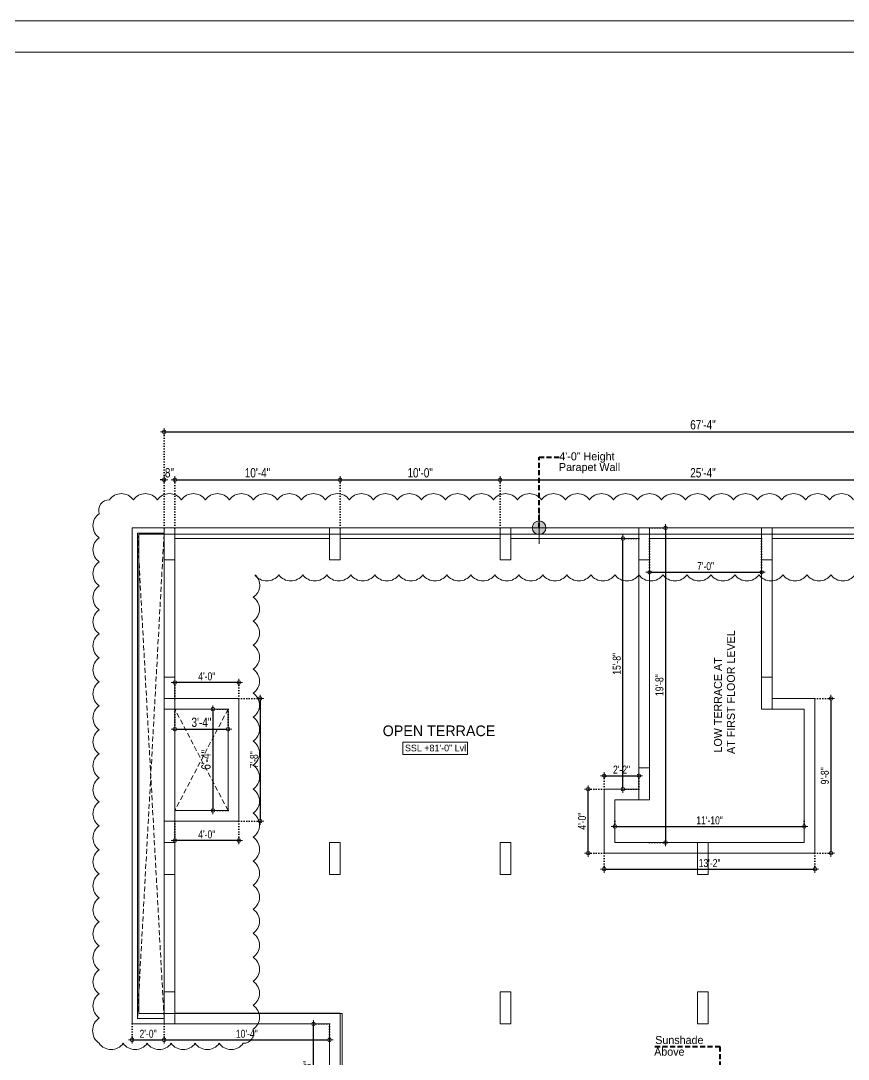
# Model space of a CAD drawing. Header units: inches. Extents: x 13 to 21264, y -72369 to -55.
# Drawn here: x 15317 to 15937, y -70974 to -70195 of the extents above; entities that cross this region are included whole.
import ezdxf

# ---------------------------------------------------------------- set-up
doc = ezdxf.new("R2010")
doc.units = ezdxf.units.IN
doc.header["$LTSCALE"] = 15
doc.header["$MEASUREMENT"] = 0
doc.header["$PDMODE"] = 34
for name, pattern in [('DOT2', [0.125, 0, -0.125]), ('HI', [0.375, 0.25, -0.125]), ('HIDDEN', [0.375, 0.25, -0.125])]:
    doc.linetypes.add(name, pattern=pattern)
doc.layers.get('0').update_dxf_attribs({"linetype": 'CONTINUOUS', "lineweight": 13})
doc.layers.get('DEFPOINTS').update_dxf_attribs({"linetype": 'CONTINUOUS', "lineweight": 13})
for name, color, linetype, lineweight in [('A-Wall', 7, 'CONTINUOUS', 40), ('INNER DIM', 30, 'CONTINUOUS', 13), ('parapet wall', 4, 'CONTINUOUS', 13), ('TEXT', 4, 'CONTINUOUS', 13), ('TYPICAL COL ELEVATION', 8, 'CONTINUOUS', 40)]:
    doc.layers.add(name, color=color, linetype=linetype, lineweight=lineweight)
doc.layers.add('HATCH', color=9, linetype='CONTINUOUS')
doc.layers.add('LEVLE TEXT', color=7, linetype='CONTINUOUS', true_color=0x0066cc)
doc.layers.add('REVISION - 2', color=7, linetype='CONTINUOUS', lineweight=13, true_color=0x1a6600)
doc.styles.add('rob', font='')
doc.styles.add('RS', font='', dxfattribs={"width": 0.8})
doc.styles.get('rob').set_extended_font_data('Century Gothic')
doc.styles.get('RS').set_extended_font_data('Century Gothic')
doc.dimstyles.new('SECTION DIM', dxfattribs={"dimscale": 0.6, "dimtxt": 9, "dimasz": 2, "dimexe": 0, "dimexo": 0, "dimgap": 1, "dimtad": 1, "dimzin": 3, "dimdsep": 46, "dimlunit": 4, "dimtxsty": 'RS', "dimblk1": 'CUT', "dimblk2": 'CUT', "dimsah": 1, "dimcen": 0, "dimclrd": 251, "dimclre": 21, "dimclrt": 4, "dimadec": 0, "dimazin": 0, "dimtfac": 1, "dimtix": 1, "dimtofl": 0, "dimtmove": 2, "dimatfit": 3, "dimfxl": 0, "dimtolj": 1, "dimtzin": 3, "dimarcsym": 0})
doc.dimstyles.new('WORKING DIM-altura', dxfattribs={"dimscale": 0, "dimtxt": 6, "dimasz": 1.5, "dimexe": 0, "dimexo": 0, "dimgap": 2, "dimtad": 1, "dimzin": 3, "dimdsep": 46, "dimlunit": 4, "dimtxsty": 'RS', "dimblk1": 'CUT-15', "dimblk2": 'CUT-15', "dimsah": 1, "dimcen": 0, "dimclrd": 49, "dimclre": 109, "dimclrt": 41, "dimadec": 0, "dimazin": 0, "dimtfac": 0.75, "dimtix": 1, "dimtofl": 0, "dimtmove": 2, "dimatfit": 2, "dimldrblk": 'CUT-15', "dimfxl": 1, "dimtolj": 1, "dimtzin": 3, "dimlwd": -1, "dimlwe": -1, "dimarcsym": 0})

# ---------------------------------------------------------------- blocks, each defined once
blk = doc.blocks.new('CUT')
at = {"layer": 'INNER DIM', "color": 8}
blk.add_line((-1.8, 0), (1.8, 0), dxfattribs=at)
at = {"layer": 'INNER DIM', "color": 9}
blk.add_line((0, 1.8), (0, -1.8), dxfattribs=at)
blk.add_circle((0, 0), 0.9, dxfattribs=at)
blk = doc.blocks.new('*D264')
at = {"layer": 'DEFPOINTS', "color": 0, "transparency": 16777216}
for p in [(15432.04, -70539.63), (15424.04, -70575.63, 0.01), (15432.04, -70575.63, 0.01)]:
    blk.add_point(p, dxfattribs=at)
at = {"layer": 'INNER DIM', "color": 251, "lineweight": -2, "transparency": 16777216}
for p, q in [((15422.54, -70539.63), (15421.04, -70539.63)), ((15433.54, -70539.63), (15435.04, -70539.63))]:
    blk.add_line(p, q, dxfattribs=at)
at = {"layer": 'INNER DIM', "color": 8, "linetype": 'DOT2', "lineweight": -2, "transparency": 16777216}
for p, q in [((15424.04, -70575.63), (15424.04, -70539.63)), ((15432.04, -70575.63), (15432.04, -70539.63))]:
    blk.add_line(p, q, dxfattribs=at)
at = {"layer": 'INNER DIM', "color": 251, "lineweight": -2, "transparency": 16777216, "xscale": 1.5, "yscale": 1.5, "zscale": 1.5}
blk.add_blockref('CUT', (15424.04, -70539.63), dxfattribs=at)
at = {"layer": 'INNER DIM', "color": 251, "lineweight": -2, "transparency": 16777216, "xscale": 1.5, "yscale": 1.5, "zscale": 1.5, "rotation": 180}
blk.add_blockref('CUT', (15432.04, -70539.63), dxfattribs=at)
at = {"layer": 'INNER DIM', "color": 7, "lineweight": 0, "transparency": 16777216, "insert": (15428.04, -70534.46), "char_height": 7, "attachment_point": 5, "style": 'RS'}
blk.add_mtext('\\A1;8"', dxfattribs=at)
blk = doc.blocks.new('*D265')
at = {"layer": 'DEFPOINTS', "color": 0, "transparency": 16777216}
for p in [(15556.03, -70539.63), (15432.04, -70575.63, 0.01), (15556.03, -70575.63, 0.01)]:
    blk.add_point(p, dxfattribs=at)
at = {"layer": 'INNER DIM', "color": 8, "linetype": 'DOT2', "lineweight": -2, "transparency": 16777216}
for p, q in [((15432.04, -70575.63), (15432.04, -70539.63)), ((15556.03, -70575.63), (15556.03, -70539.63))]:
    blk.add_line(p, q, dxfattribs=at)
at = {"layer": 'INNER DIM', "color": 251, "lineweight": -2, "transparency": 16777216}
blk.add_line((15433.54, -70539.63), (15554.53, -70539.63), dxfattribs=at)
at = {"layer": 'INNER DIM', "color": 251, "lineweight": -2, "transparency": 16777216, "xscale": 1.5, "yscale": 1.5, "zscale": 1.5, "rotation": 180}
blk.add_blockref('CUT', (15432.04, -70539.63), dxfattribs=at)
at = {"layer": 'INNER DIM', "color": 251, "lineweight": -2, "transparency": 16777216, "xscale": 1.5, "yscale": 1.5, "zscale": 1.5}
blk.add_blockref('CUT', (15556.03, -70539.63), dxfattribs=at)
at = {"layer": 'INNER DIM', "color": 7, "lineweight": 0, "transparency": 16777216, "insert": (15494.04, -70534.46), "char_height": 7, "attachment_point": 5, "style": 'RS'}
blk.add_mtext('\\A1;10\'-4"', dxfattribs=at)
blk = doc.blocks.new('*D266')
at = {"layer": 'DEFPOINTS', "color": 0, "transparency": 16777216}
for p in [(15676.03, -70539.63), (15556.03, -70575.63, 0.01), (15676.03, -70575.63, 0.01)]:
    blk.add_point(p, dxfattribs=at)
at = {"layer": 'INNER DIM', "color": 8, "linetype": 'DOT2', "lineweight": -2, "transparency": 16777216}
for p, q in [((15556.03, -70575.63), (15556.03, -70539.63)), ((15676.03, -70575.63), (15676.03, -70539.63))]:
    blk.add_line(p, q, dxfattribs=at)
at = {"layer": 'INNER DIM', "color": 251, "lineweight": -2, "transparency": 16777216}
blk.add_line((15557.53, -70539.63), (15674.53, -70539.63), dxfattribs=at)
at = {"layer": 'INNER DIM', "color": 251, "lineweight": -2, "transparency": 16777216, "xscale": 1.5, "yscale": 1.5, "zscale": 1.5, "rotation": 180}
blk.add_blockref('CUT', (15556.03, -70539.63), dxfattribs=at)
at = {"layer": 'INNER DIM', "color": 251, "lineweight": -2, "transparency": 16777216, "xscale": 1.5, "yscale": 1.5, "zscale": 1.5}
blk.add_blockref('CUT', (15676.03, -70539.63), dxfattribs=at)
at = {"layer": 'INNER DIM', "color": 7, "lineweight": 0, "transparency": 16777216, "insert": (15616.03, -70534.46), "char_height": 7, "attachment_point": 5, "style": 'RS'}
blk.add_mtext('\\A1;10\'-0"', dxfattribs=at)
blk = doc.blocks.new('*D267')
at = {"layer": 'DEFPOINTS', "color": 0, "transparency": 16777216}
for p in [(15980.04, -70539.63), (15676.03, -70575.63, 0.01), (15980.04, -70575.49, 0.01)]:
    blk.add_point(p, dxfattribs=at)
at = {"layer": 'INNER DIM', "color": 8, "linetype": 'DOT2', "lineweight": -2, "transparency": 16777216}
for p, q in [((15676.03, -70575.63), (15676.03, -70539.63)), ((15980.04, -70575.49), (15980.04, -70539.63))]:
    blk.add_line(p, q, dxfattribs=at)
at = {"layer": 'INNER DIM', "color": 251, "lineweight": -2, "transparency": 16777216}
blk.add_line((15677.53, -70539.63), (15978.54, -70539.63), dxfattribs=at)
at = {"layer": 'INNER DIM', "color": 251, "lineweight": -2, "transparency": 16777216, "xscale": 1.5, "yscale": 1.5, "zscale": 1.5, "rotation": 180}
blk.add_blockref('CUT', (15676.03, -70539.63), dxfattribs=at)
at = {"layer": 'INNER DIM', "color": 251, "lineweight": -2, "transparency": 16777216, "xscale": 1.5, "yscale": 1.5, "zscale": 1.5}
blk.add_blockref('CUT', (15980.04, -70539.63), dxfattribs=at)
at = {"layer": 'INNER DIM', "color": 7, "lineweight": 0, "transparency": 16777216, "insert": (15828.04, -70534.46), "char_height": 7, "attachment_point": 5, "style": 'RS'}
blk.add_mtext('\\A1;25\'-4"', dxfattribs=at)
blk = doc.blocks.new('*D271')
at = {"layer": 'DEFPOINTS', "color": 0, "transparency": 16777216}
for p in [(16232.04, -70503.63), (15424.04, -70575.63, 0), (16232.04, -70575.63)]:
    blk.add_point(p, dxfattribs=at)
at = {"layer": 'INNER DIM', "color": 8, "linetype": 'DOT2', "lineweight": -2, "transparency": 16777216}
for p, q in [((15424.04, -70575.63), (15424.04, -70503.63)), ((16232.04, -70575.63), (16232.04, -70503.63))]:
    blk.add_line(p, q, dxfattribs=at)
at = {"layer": 'INNER DIM', "color": 251, "lineweight": -2, "transparency": 16777216}
blk.add_line((15425.54, -70503.63), (16230.54, -70503.63), dxfattribs=at)
at = {"layer": 'INNER DIM', "color": 251, "lineweight": -2, "transparency": 16777216, "xscale": 1.5, "yscale": 1.5, "zscale": 1.5, "rotation": 180}
blk.add_blockref('CUT', (15424.04, -70503.63), dxfattribs=at)
at = {"layer": 'INNER DIM', "color": 251, "lineweight": -2, "transparency": 16777216, "xscale": 1.5, "yscale": 1.5, "zscale": 1.5}
blk.add_blockref('CUT', (16232.04, -70503.63), dxfattribs=at)
at = {"layer": 'INNER DIM', "color": 7, "lineweight": 0, "transparency": 16777216, "insert": (15828.04, -70498.46), "char_height": 7, "attachment_point": 5, "style": 'RS'}
blk.add_mtext('\\A1;67\'-4"', dxfattribs=at)
blk = doc.blocks.new('*D272')
at = {"layer": 'DEFPOINTS', "color": 0, "transparency": 16777216}
for p in [(15788.03, -70575.63, 0.01), (15788.03, -70811.63, 0.01), (15800.03, -70811.63)]:
    blk.add_point(p, dxfattribs=at)
at = {"layer": 'INNER DIM', "color": 21, "linetype": 'DOT2', "lineweight": -2, "transparency": 16777216}
for p, q in [((15788.03, -70575.63), (15800.03, -70575.63)), ((15788.03, -70811.63), (15800.03, -70811.63))]:
    blk.add_line(p, q, dxfattribs=at)
at = {"layer": 'INNER DIM', "color": 251, "lineweight": -2, "transparency": 16777216}
blk.add_line((15800.03, -70577.13), (15800.03, -70810.13), dxfattribs=at)
at = {"layer": 'INNER DIM', "color": 251, "lineweight": -2, "transparency": 16777216, "xscale": 1.5, "yscale": 1.5, "zscale": 1.5}
for p, rotation in [((15800.03, -70575.63), 90), ((15800.03, -70811.63), 270)]:
    blk.add_blockref('CUT', p, dxfattribs=dict(at, rotation=rotation))
at = {"layer": 'INNER DIM', "color": 7, "lineweight": 0, "transparency": 16777216, "insert": (15795.46, -70693.63), "char_height": 6, "attachment_point": 5, "rotation": 90, "style": 'RS'}
blk.add_mtext('\\A1;19\'-8"', dxfattribs=at)
blk = doc.blocks.new('*D273')
at = {"layer": 'DEFPOINTS', "color": 0, "transparency": 16777216}
for p in [(15788.03, -70583.63, 0.01), (15872.03, -70583.63, 0.01), (15872.03, -70609.03)]:
    blk.add_point(p, dxfattribs=at)
at = {"layer": 'INNER DIM', "color": 21, "linetype": 'DOT2', "lineweight": -2, "transparency": 16777216}
for p, q in [((15788.03, -70583.63), (15788.03, -70609.03)), ((15872.03, -70583.63), (15872.03, -70609.03))]:
    blk.add_line(p, q, dxfattribs=at)
at = {"layer": 'INNER DIM', "color": 251, "lineweight": -2, "transparency": 16777216}
blk.add_line((15789.53, -70609.03), (15870.53, -70609.03), dxfattribs=at)
at = {"layer": 'INNER DIM', "color": 251, "lineweight": -2, "transparency": 16777216, "xscale": 1.5, "yscale": 1.5, "zscale": 1.5, "rotation": 180}
blk.add_blockref('CUT', (15788.03, -70609.03), dxfattribs=at)
at = {"layer": 'INNER DIM', "color": 251, "lineweight": -2, "transparency": 16777216, "xscale": 1.5, "yscale": 1.5, "zscale": 1.5}
blk.add_blockref('CUT', (15872.03, -70609.03), dxfattribs=at)
at = {"layer": 'INNER DIM', "color": 7, "lineweight": 0, "transparency": 16777216, "insert": (15830.03, -70604.46), "char_height": 6, "attachment_point": 5, "style": 'RS'}
blk.add_mtext('\\A1;7\'-0"', dxfattribs=at)
blk = doc.blocks.new('*D280')
at = {"layer": 'DEFPOINTS', "color": 0, "transparency": 16777216}
for p in [(15432.04, -70711.63, 0.01), (15472.04, -70711.61, 0.01), (15472.04, -70726.7)]:
    blk.add_point(p, dxfattribs=at)
at = {"layer": 'INNER DIM', "color": 8, "linetype": 'DOT2', "lineweight": -2, "transparency": 16777216}
for p, q in [((15432.04, -70711.63), (15432.04, -70726.7)), ((15472.04, -70711.61), (15472.04, -70726.7))]:
    blk.add_line(p, q, dxfattribs=at)
at = {"layer": 'INNER DIM', "color": 251, "lineweight": -2, "transparency": 16777216}
blk.add_line((15433.54, -70726.7), (15470.54, -70726.7), dxfattribs=at)
at = {"layer": 'INNER DIM', "color": 251, "lineweight": -2, "transparency": 16777216, "xscale": 1.5, "yscale": 1.5, "zscale": 1.5, "rotation": 180}
blk.add_blockref('CUT', (15432.04, -70726.7), dxfattribs=at)
at = {"layer": 'INNER DIM', "color": 251, "lineweight": -2, "transparency": 16777216, "xscale": 1.5, "yscale": 1.5, "zscale": 1.5}
blk.add_blockref('CUT', (15472.04, -70726.7), dxfattribs=at)
at = {"layer": 'INNER DIM', "color": 7, "lineweight": 0, "transparency": 16777216, "insert": (15452.04, -70721.54), "char_height": 7, "attachment_point": 5, "style": 'RS'}
blk.add_mtext('\\A1;3\'-4"', dxfattribs=at)
blk = doc.blocks.new('*D281')
at = {"layer": 'DEFPOINTS', "color": 0, "transparency": 16777216}
for p in [(15472.04, -70711.61, 0.01), (15460.61, -70787.61), (15472.04, -70787.61, 0.01)]:
    blk.add_point(p, dxfattribs=at)
at = {"layer": 'INNER DIM', "color": 8, "linetype": 'DOT2', "lineweight": -2, "transparency": 16777216}
for p, q in [((15472.04, -70711.61), (15460.61, -70711.61)), ((15472.04, -70787.61), (15460.61, -70787.61))]:
    blk.add_line(p, q, dxfattribs=at)
at = {"layer": 'INNER DIM', "color": 251, "lineweight": -2, "transparency": 16777216}
blk.add_line((15460.61, -70713.11), (15460.61, -70786.11), dxfattribs=at)
at = {"layer": 'INNER DIM', "color": 251, "lineweight": -2, "transparency": 16777216, "xscale": 1.5, "yscale": 1.5, "zscale": 1.5}
for p, rotation in [((15460.61, -70711.61), 90), ((15460.61, -70787.61), 270)]:
    blk.add_blockref('CUT', p, dxfattribs=dict(at, rotation=rotation))
at = {"layer": 'INNER DIM', "color": 7, "lineweight": 0, "transparency": 16777216, "insert": (15455.44, -70749.61), "char_height": 7, "attachment_point": 5, "rotation": 90, "style": 'RS'}
blk.add_mtext('\\A1;6\'-4"', dxfattribs=at)
blk = doc.blocks.new('*D282')
at = {"layer": 'DEFPOINTS', "color": 0, "transparency": 16777216}
for p in [(15762.03, -70795.63, 0.01), (15904.03, -70795.63, 0.01), (15904.03, -70799.63)]:
    blk.add_point(p, dxfattribs=at)
at = {"layer": 'INNER DIM', "color": 21, "linetype": 'DOT2', "lineweight": -2, "transparency": 16777216}
for p, q in [((15762.03, -70795.63), (15762.03, -70799.63)), ((15904.03, -70795.63), (15904.03, -70799.63))]:
    blk.add_line(p, q, dxfattribs=at)
at = {"layer": 'INNER DIM', "color": 251, "lineweight": -2, "transparency": 16777216}
blk.add_line((15763.53, -70799.63), (15902.53, -70799.63), dxfattribs=at)
at = {"layer": 'INNER DIM', "color": 251, "lineweight": -2, "transparency": 16777216, "xscale": 1.5, "yscale": 1.5, "zscale": 1.5, "rotation": 180}
blk.add_blockref('CUT', (15762.03, -70799.63), dxfattribs=at)
at = {"layer": 'INNER DIM', "color": 251, "lineweight": -2, "transparency": 16777216, "xscale": 1.5, "yscale": 1.5, "zscale": 1.5}
blk.add_blockref('CUT', (15904.03, -70799.63), dxfattribs=at)
at = {"layer": 'INNER DIM', "color": 7, "lineweight": 0, "transparency": 16777216, "insert": (15833.03, -70795.05), "char_height": 6, "attachment_point": 5, "style": 'RS'}
blk.add_mtext('\\A1;11\'-10"', dxfattribs=at)
blk = doc.blocks.new('*D318')
at = {"layer": 'DEFPOINTS', "color": 0, "transparency": 16777216}
for p in [(15912.04, -70703.63, 0.01), (15912.04, -70819.63, 0.01), (15924.04, -70819.63)]:
    blk.add_point(p, dxfattribs=at)
at = {"layer": 'INNER DIM', "color": 21, "linetype": 'DOT2', "lineweight": -2, "transparency": 16777216}
for p, q in [((15912.04, -70703.63), (15924.04, -70703.63)), ((15912.04, -70819.63), (15924.04, -70819.63))]:
    blk.add_line(p, q, dxfattribs=at)
at = {"layer": 'INNER DIM', "color": 251, "lineweight": -2, "transparency": 16777216}
blk.add_line((15924.04, -70705.13), (15924.04, -70818.13), dxfattribs=at)
at = {"layer": 'INNER DIM', "color": 251, "lineweight": -2, "transparency": 16777216, "xscale": 1.5, "yscale": 1.5, "zscale": 1.5}
for p, rotation in [((15924.04, -70703.63), 90), ((15924.04, -70819.63), 270)]:
    blk.add_blockref('CUT', p, dxfattribs=dict(at, rotation=rotation))
at = {"layer": 'INNER DIM', "color": 7, "lineweight": 0, "transparency": 16777216, "insert": (15919.46, -70761.63), "char_height": 6, "attachment_point": 5, "rotation": 90, "style": 'RS'}
blk.add_mtext('\\A1;9\'-8"', dxfattribs=at)
blk = doc.blocks.new('*D319')
at = {"layer": 'DEFPOINTS', "color": 0, "transparency": 16777216}
for p in [(15742.03, -70771.63), (15754.03, -70771.63, 0.01), (15754.03, -70819.63, 0.01)]:
    blk.add_point(p, dxfattribs=at)
at = {"layer": 'INNER DIM', "color": 21, "linetype": 'DOT2', "lineweight": -2, "transparency": 16777216}
for p, q in [((15754.03, -70771.63), (15742.03, -70771.63)), ((15754.03, -70819.63), (15742.03, -70819.63))]:
    blk.add_line(p, q, dxfattribs=at)
at = {"layer": 'INNER DIM', "color": 251, "lineweight": -2, "transparency": 16777216}
blk.add_line((15742.03, -70818.13), (15742.03, -70773.13), dxfattribs=at)
at = {"layer": 'INNER DIM', "color": 251, "lineweight": -2, "transparency": 16777216, "xscale": 1.5, "yscale": 1.5, "zscale": 1.5}
for p, rotation in [((15742.03, -70771.63), 90), ((15742.03, -70819.63), 270)]:
    blk.add_blockref('CUT', p, dxfattribs=dict(at, rotation=rotation))
at = {"layer": 'INNER DIM', "color": 7, "lineweight": 0, "transparency": 16777216, "insert": (15737.46, -70795.63), "char_height": 6, "attachment_point": 5, "rotation": 90, "style": 'RS'}
blk.add_mtext('\\A1;4\'-0"', dxfattribs=at)
blk = doc.blocks.new('*D320')
at = {"layer": 'DEFPOINTS', "color": 0, "transparency": 16777216}
for p in [(15780.03, -70761.51), (15754.03, -70771.63), (15780.03, -70771.63, 0.01)]:
    blk.add_point(p, dxfattribs=at)
at = {"layer": 'INNER DIM', "color": 21, "linetype": 'DOT2', "lineweight": -2, "transparency": 16777216}
for p, q in [((15754.03, -70771.63), (15754.03, -70761.51)), ((15780.03, -70771.63), (15780.03, -70761.51))]:
    blk.add_line(p, q, dxfattribs=at)
at = {"layer": 'INNER DIM', "color": 251, "lineweight": -2, "transparency": 16777216}
blk.add_line((15755.53, -70761.51), (15778.53, -70761.51), dxfattribs=at)
at = {"layer": 'INNER DIM', "color": 251, "lineweight": -2, "transparency": 16777216, "xscale": 1.5, "yscale": 1.5, "zscale": 1.5, "rotation": 180}
blk.add_blockref('CUT', (15754.03, -70761.51), dxfattribs=at)
at = {"layer": 'INNER DIM', "color": 251, "lineweight": -2, "transparency": 16777216, "xscale": 1.5, "yscale": 1.5, "zscale": 1.5}
blk.add_blockref('CUT', (15780.03, -70761.51), dxfattribs=at)
at = {"layer": 'INNER DIM', "color": 7, "lineweight": 0, "transparency": 16777216, "insert": (15767.03, -70756.94), "char_height": 6, "attachment_point": 5, "style": 'RS'}
blk.add_mtext('\\A1;2\'-2"', dxfattribs=at)
blk = doc.blocks.new('*D321')
at = {"layer": 'DEFPOINTS', "color": 0, "transparency": 16777216}
for p in [(15768.03, -70583.63), (15780.03, -70583.63, 0.01), (15780.03, -70771.63)]:
    blk.add_point(p, dxfattribs=at)
at = {"layer": 'INNER DIM', "color": 21, "linetype": 'DOT2', "lineweight": -2, "transparency": 16777216}
for p, q in [((15780.03, -70583.63), (15768.03, -70583.63)), ((15780.03, -70771.63), (15768.03, -70771.63))]:
    blk.add_line(p, q, dxfattribs=at)
at = {"layer": 'INNER DIM', "color": 251, "lineweight": -2, "transparency": 16777216}
blk.add_line((15768.03, -70770.13), (15768.03, -70585.13), dxfattribs=at)
at = {"layer": 'INNER DIM', "color": 251, "lineweight": -2, "transparency": 16777216, "xscale": 1.5, "yscale": 1.5, "zscale": 1.5}
for p, rotation in [((15768.03, -70583.63), 90), ((15768.03, -70771.63), 270)]:
    blk.add_blockref('CUT', p, dxfattribs=dict(at, rotation=rotation))
at = {"layer": 'INNER DIM', "color": 7, "lineweight": 0, "transparency": 16777216, "insert": (15763.46, -70677.63), "char_height": 6, "attachment_point": 5, "rotation": 90, "style": 'RS'}
blk.add_mtext('\\A1;15\'-8"', dxfattribs=at)
blk = doc.blocks.new('*D322')
at = {"layer": 'DEFPOINTS', "color": 0, "transparency": 16777216}
for p in [(15754.03, -70819.63), (15912.04, -70819.63), (15912.04, -70831.63)]:
    blk.add_point(p, dxfattribs=at)
at = {"layer": 'INNER DIM', "color": 21, "linetype": 'DOT2', "lineweight": -2, "transparency": 16777216}
for p, q in [((15754.03, -70819.63), (15754.03, -70831.63)), ((15912.04, -70819.63), (15912.04, -70831.63))]:
    blk.add_line(p, q, dxfattribs=at)
at = {"layer": 'INNER DIM', "color": 251, "lineweight": -2, "transparency": 16777216}
blk.add_line((15755.53, -70831.63), (15910.54, -70831.63), dxfattribs=at)
at = {"layer": 'INNER DIM', "color": 251, "lineweight": -2, "transparency": 16777216, "xscale": 1.5, "yscale": 1.5, "zscale": 1.5, "rotation": 180}
blk.add_blockref('CUT', (15754.03, -70831.63), dxfattribs=at)
at = {"layer": 'INNER DIM', "color": 251, "lineweight": -2, "transparency": 16777216, "xscale": 1.5, "yscale": 1.5, "zscale": 1.5}
blk.add_blockref('CUT', (15912.04, -70831.63), dxfattribs=at)
at = {"layer": 'INNER DIM', "color": 7, "lineweight": 0, "transparency": 16777216, "insert": (15833.03, -70827.06), "char_height": 6, "attachment_point": 5, "style": 'RS'}
blk.add_mtext('\\A1;13\'-2"', dxfattribs=at)
blk = doc.blocks.new('*D323')
at = {"layer": 'DEFPOINTS', "color": 0, "transparency": 16777216}
for p in [(15432.04, -70691.63), (15432.04, -70703.63, 0.01), (15480.04, -70703.61, 0.01)]:
    blk.add_point(p, dxfattribs=at)
at = {"layer": 'INNER DIM', "color": 21, "linetype": 'DOT2', "lineweight": -2, "transparency": 16777216}
for p, q in [((15432.04, -70703.63), (15432.04, -70691.63)), ((15480.04, -70703.61), (15480.04, -70691.63))]:
    blk.add_line(p, q, dxfattribs=at)
at = {"layer": 'INNER DIM', "color": 251, "lineweight": -2, "transparency": 16777216}
blk.add_line((15478.54, -70691.63), (15433.54, -70691.63), dxfattribs=at)
at = {"layer": 'INNER DIM', "color": 251, "lineweight": -2, "transparency": 16777216, "xscale": 1.5, "yscale": 1.5, "zscale": 1.5, "rotation": 180}
blk.add_blockref('CUT', (15432.04, -70691.63), dxfattribs=at)
at = {"layer": 'INNER DIM', "color": 251, "lineweight": -2, "transparency": 16777216, "xscale": 1.5, "yscale": 1.5, "zscale": 1.5}
blk.add_blockref('CUT', (15480.04, -70691.63), dxfattribs=at)
at = {"layer": 'INNER DIM', "color": 7, "lineweight": 0, "transparency": 16777216, "insert": (15456.04, -70687.06), "char_height": 6, "attachment_point": 5, "style": 'RS'}
blk.add_mtext('\\A1;4\'-0"', dxfattribs=at)
blk = doc.blocks.new('*D324')
at = {"layer": 'DEFPOINTS', "color": 0, "transparency": 16777216}
for p in [(15480.04, -70703.61, -0.01), (15480.04, -70795.61, 0.01), (15496.03, -70795.61)]:
    blk.add_point(p, dxfattribs=at)
at = {"layer": 'INNER DIM', "color": 21, "linetype": 'DOT2', "lineweight": -2, "transparency": 16777216}
for p, q in [((15480.04, -70703.61), (15496.03, -70703.61)), ((15480.04, -70795.61), (15496.03, -70795.61))]:
    blk.add_line(p, q, dxfattribs=at)
at = {"layer": 'INNER DIM', "color": 251, "lineweight": -2, "transparency": 16777216}
blk.add_line((15496.03, -70705.11), (15496.03, -70794.11), dxfattribs=at)
at = {"layer": 'INNER DIM', "color": 251, "lineweight": -2, "transparency": 16777216, "xscale": 1.5, "yscale": 1.5, "zscale": 1.5}
for p, rotation in [((15496.03, -70703.61), 90), ((15496.03, -70795.61), 270)]:
    blk.add_blockref('CUT', p, dxfattribs=dict(at, rotation=rotation))
at = {"layer": 'INNER DIM', "color": 7, "lineweight": 0, "transparency": 16777216, "insert": (15491.46, -70749.61), "char_height": 6, "attachment_point": 5, "rotation": 90, "style": 'RS'}
blk.add_mtext('\\A1;7\'-8"', dxfattribs=at)
blk = doc.blocks.new('*D325')
at = {"layer": 'DEFPOINTS', "color": 0, "transparency": 16777216}
for p in [(15432.04, -70795.63, 0.01), (15480.04, -70795.61, 0.01), (15432.04, -70810.15)]:
    blk.add_point(p, dxfattribs=at)
at = {"layer": 'INNER DIM', "color": 21, "linetype": 'DOT2', "lineweight": -2, "transparency": 16777216}
for p, q in [((15432.04, -70795.63), (15432.04, -70810.15)), ((15480.04, -70795.61), (15480.04, -70810.15))]:
    blk.add_line(p, q, dxfattribs=at)
at = {"layer": 'INNER DIM', "color": 251, "lineweight": -2, "transparency": 16777216}
blk.add_line((15478.54, -70810.15), (15433.54, -70810.15), dxfattribs=at)
at = {"layer": 'INNER DIM', "color": 251, "lineweight": -2, "transparency": 16777216, "xscale": 1.5, "yscale": 1.5, "zscale": 1.5, "rotation": 180}
blk.add_blockref('CUT', (15432.04, -70810.15), dxfattribs=at)
at = {"layer": 'INNER DIM', "color": 251, "lineweight": -2, "transparency": 16777216, "xscale": 1.5, "yscale": 1.5, "zscale": 1.5}
blk.add_blockref('CUT', (15480.04, -70810.15), dxfattribs=at)
at = {"layer": 'INNER DIM', "color": 7, "lineweight": 0, "transparency": 16777216, "insert": (15456.04, -70805.58), "char_height": 6, "attachment_point": 5, "style": 'RS'}
blk.add_mtext('\\A1;4\'-0"', dxfattribs=at)
blk = doc.blocks.new('*D326')
at = {"layer": 'DEFPOINTS', "color": 0, "transparency": 16777216}
for p in [(15400.04, -70947.63, 0.01), (15424.04, -70947.63, 0.01), (15424.04, -70959.63)]:
    blk.add_point(p, dxfattribs=at)
at = {"layer": 'INNER DIM', "color": 21, "linetype": 'DOT2', "lineweight": -2, "transparency": 16777216}
for p, q in [((15400.04, -70947.63), (15400.04, -70959.63)), ((15424.04, -70947.63), (15424.04, -70959.63))]:
    blk.add_line(p, q, dxfattribs=at)
at = {"layer": 'INNER DIM', "color": 251, "lineweight": -2, "transparency": 16777216}
blk.add_line((15401.54, -70959.63), (15422.54, -70959.63), dxfattribs=at)
at = {"layer": 'INNER DIM', "color": 251, "lineweight": -2, "transparency": 16777216, "xscale": 1.5, "yscale": 1.5, "zscale": 1.5, "rotation": 180}
blk.add_blockref('CUT', (15400.04, -70959.63), dxfattribs=at)
at = {"layer": 'INNER DIM', "color": 251, "lineweight": -2, "transparency": 16777216, "xscale": 1.5, "yscale": 1.5, "zscale": 1.5}
blk.add_blockref('CUT', (15424.04, -70959.63), dxfattribs=at)
at = {"layer": 'INNER DIM', "color": 7, "lineweight": 0, "transparency": 16777216, "insert": (15412.04, -70955.06), "char_height": 6, "attachment_point": 5, "style": 'RS'}
blk.add_mtext('\\A1;2\'-0"', dxfattribs=at)
blk = doc.blocks.new('*D327')
at = {"layer": 'DEFPOINTS', "color": 0, "transparency": 16777216}
for p in [(15424.04, -70947.63, 0.01), (15548.03, -70947.68, 0.01), (15548.03, -70959.63)]:
    blk.add_point(p, dxfattribs=at)
at = {"layer": 'INNER DIM', "color": 21, "linetype": 'DOT2', "lineweight": -2, "transparency": 16777216}
for p, q in [((15424.04, -70947.63), (15424.04, -70959.63)), ((15548.03, -70947.68), (15548.03, -70959.63))]:
    blk.add_line(p, q, dxfattribs=at)
at = {"layer": 'INNER DIM', "color": 251, "lineweight": -2, "transparency": 16777216}
blk.add_line((15425.54, -70959.63), (15546.53, -70959.63), dxfattribs=at)
at = {"layer": 'INNER DIM', "color": 251, "lineweight": -2, "transparency": 16777216, "xscale": 1.5, "yscale": 1.5, "zscale": 1.5, "rotation": 180}
blk.add_blockref('CUT', (15424.04, -70959.63), dxfattribs=at)
at = {"layer": 'INNER DIM', "color": 251, "lineweight": -2, "transparency": 16777216, "xscale": 1.5, "yscale": 1.5, "zscale": 1.5}
blk.add_blockref('CUT', (15548.03, -70959.63), dxfattribs=at)
at = {"layer": 'INNER DIM', "color": 7, "lineweight": 0, "transparency": 16777216, "insert": (15486.03, -70955.06), "char_height": 6, "attachment_point": 5, "style": 'RS'}
blk.add_mtext('\\A1;10\'-4"', dxfattribs=at)
blk = doc.blocks.new('*D328')
at = {"layer": 'DEFPOINTS', "color": 0, "transparency": 16777216}
for p in [(15536.03, -70947.63), (15548.03, -70947.63), (15548.03, -71015.59, 0.01)]:
    blk.add_point(p, dxfattribs=at)
at = {"layer": 'INNER DIM', "color": 21, "linetype": 'DOT2', "lineweight": -2, "transparency": 16777216}
for p, q in [((15548.03, -70947.63), (15536.03, -70947.63)), ((15548.03, -71015.59), (15536.03, -71015.59))]:
    blk.add_line(p, q, dxfattribs=at)
at = {"layer": 'INNER DIM', "color": 251, "lineweight": -2, "transparency": 16777216}
blk.add_line((15536.03, -71014.09), (15536.03, -70949.13), dxfattribs=at)
at = {"layer": 'INNER DIM', "color": 251, "lineweight": -2, "transparency": 16777216, "xscale": 1.5, "yscale": 1.5, "zscale": 1.5}
for p, rotation in [((15536.03, -70947.63), 90), ((15536.03, -71015.59), 270)]:
    blk.add_blockref('CUT', p, dxfattribs=dict(at, rotation=rotation))
at = {"layer": 'INNER DIM', "color": 7, "lineweight": 0, "transparency": 16777216, "insert": (15531.46, -70981.61), "char_height": 6, "attachment_point": 5, "rotation": 90, "style": 'RS'}
blk.add_mtext('\\A1;5\'-8"', dxfattribs=at)
blk = doc.blocks.new('CUT-15')
h = blk.add_hatch(color=256)
h.dxf.hatch_style = 1
edge = h.paths.add_edge_path()
edge.add_arc((0, 0), 0.638, -180, 180)
for p, q in [((0, -1.509), (0, 1.509)), ((1.509, 0), (-1.509, 0))]:
    blk.add_line(p, q)
blk.add_circle((0, 0), 0.638)

msp = doc.modelspace()

# ---------------------------------------------------------------- linework, layer by layer
at = {"color": 7, "lineweight": 0, "ltscale": 3}
for points in [[(13322.853, -70195.499), (17088.523, -70195.499), (17088.523, -72368.968), (13322.853, -72368.968)], [(13346.514, -70219.16), (17064.862, -70219.16), (17064.862, -72345.307), (13346.514, -72345.307)]]:
    msp.add_lwpolyline(points, close=True, dxfattribs=at)
at = {"color": 1, "lineweight": 0, "ltscale": 3}
msp.add_lwpolyline([(13693.612, -72094.491), (13693.612, -71345.76), (15814.916, -71345.76), (15814.916, -71008.659), (15557.633, -71008.659), (15557.633, -70939.717), (15405.118, -70939.717), (15405.118, -70580.336), (16223.368, -70580.336), (16223.368, -70936.992), (16023.822, -70936.992), (16023.822, -71006.061), (16023.822, -71340.974), (16053.647, -71340.974), (16053.647, -71313.444), (16239.054, -71313.444), (16239.054, -72103.233), (13693.261, -72103.233), (13693.261, -72093.122), (13693.261, -72090.418), (13693.631, -72090.418)], dxfattribs=at)
at = {"layer": 'HATCH', "color": 8, "linetype": 'HI', "lineweight": 0, "elevation": -0.009}
for points in [[(15404.036, -70943.757), (15424.037, -70579.626)], [(15404.036, -70579.626), (15424.037, -70943.63)], [(15472.041, -70711.613), (15432.037, -70787.626)], [(15472.041, -70787.606), (15432.037, -70711.633)]]:
    msp.add_lwpolyline(points, dxfattribs=at)
at = {"layer": 'LEVLE TEXT', "lineweight": 0, "elevation": -0.022}
msp.add_lwpolyline([(15603.044, -70736.344), (15651.518, -70736.344), (15651.518, -70745.743), (15603.044, -70745.743)], close=True, dxfattribs=at)
at = {"layer": 'parapet wall', "lineweight": 0, "ltscale": 3}
for p, q in [((15424.037, -70575.626, -0.009), (15400.036, -70575.626, -0.009)), ((15400.036, -70575.626, -0.009), (15400.036, -70947.634, -0.017)), ((15424.037, -70579.626, -0.009), (15404.036, -70579.626, -0.009)), ((15404.036, -70579.626, -0.009), (15404.036, -70943.757, -0.009)), ((15424.037, -70575.626, -0.009), (15676.034, -70575.625, -0.009)), ((15556.035, -70575.625, -0.009), (15556.033, -70593.642, -0.009)), ((15676.035, -70593.642, -0.009), (15676.035, -70575.625, -0.009)), ((15676.035, -70575.625, -0.009), (15872.034, -70575.625, -0.009)), ((15788.035, -70575.625, -0.009), (15788.035, -70779.626, -0.009)), ((15872.034, -70575.626, -0.009), (16232.036, -70575.625, -0.017)), ((15872.037, -70711.625, -0.009), (15872.034, -70575.626, -0.009)), ((15432.037, -70583.626, -0.009), (15548.035, -70583.626, -0.009)), ((15556.035, -70583.626, -0.009), (15676.034, -70583.625, -0.009)), ((15684.035, -70583.625, -0.009), (15780.034, -70583.623, -0.009)), ((15780.035, -70583.625, -0.009), (15780.035, -70771.626, -0.009)), ((15788.034, -70583.623, -0.009), (15872.034, -70583.62, -0.009)), ((15880.034, -70583.626, -0.009), (15972.037, -70583.626, -0.009)), ((15880.037, -70703.625, -0.009), (15880.034, -70583.626, -0.009)), ((15912.036, -70703.626, -0.009), (15880.037, -70703.625, -0.009)), ((15912.035, -70819.626, -0.009), (15912.036, -70703.626, -0.009)), ((15904.035, -70711.626, -0.009), (15872.037, -70711.625, -0.009)), ((15904.035, -70811.626, -0.009), (15904.035, -70711.626, -0.009)), ((15780.035, -70771.626, -0.009), (15754.033, -70771.626, -0.009)), ((15754.033, -70771.626, -0.009), (15754.033, -70819.626, -0.009)), ((15788.035, -70779.626, -0.009), (15762.033, -70779.626, -0.009)), ((15762.033, -70779.626, -0.009), (15762.033, -70811.626, -0.009)), ((15762.033, -70811.626, -0.009), (15904.035, -70811.626, -0.009)), ((15754.033, -70819.626, -0.009), (15912.035, -70819.626, -0.009)), ((15424.037, -70943.63, -0.015), (15404.036, -70943.63, -0.015)), ((15400.036, -70947.634, -0.017), (15424.037, -70947.634, -0.017))]:
    msp.add_line(p, q, dxfattribs=at)
at = {"layer": 'parapet wall', "lineweight": 0, "ltscale": 3, "elevation": -0.017}
for points in [[(15424.037, -70575.626), (15424.037, -70947.634), (15548.034, -70947.634), (15548.033, -71015.633), (15816.02, -71015.635), (15816.02, -71042.635)], [(15432.037, -70575.626), (15432.037, -70939.634), (15556.034, -70939.634), (15556.033, -71007.633), (15824.02, -71007.635), (15824.02, -71042.635)]]:
    msp.add_lwpolyline(points, dxfattribs=at)
at = {"layer": 'parapet wall', "lineweight": 0, "ltscale": 3, "elevation": -0.009}
for points in [[(15424.037, -70795.626), (15480.041, -70795.606), (15480.041, -70703.613), (15424.037, -70703.633)], [(15432.037, -70787.626), (15472.041, -70787.606), (15472.041, -70711.613), (15432.037, -70711.633)]]:
    msp.add_lwpolyline(points, close=True, dxfattribs=at)
at = {"layer": 'REVISION - 2', "color": 222, "lineweight": 0, "ltscale": 3, "true_color": 0xb8008a}
for points in [[(15940.988, -70554.726, 0.5205671), (15922.988, -70554.726, 0.5205671), (15904.988, -70554.726, 0.5205671), (15886.988, -70554.726, 0.5205671), (15868.988, -70554.726, 0.5205671), (15850.988, -70554.726, 0.5205671), (15832.988, -70554.726, 0.5205671), (15814.988, -70554.726, 0.5205671), (15796.988, -70554.726, 0.5205671), (15778.988, -70554.726, 0.5205671), (15760.988, -70554.726, 0.5205671), (15742.988, -70554.726, 0.5205671), (15724.988, -70554.726, 0.5205671), (15706.988, -70554.726, 0.5205671), (15688.988, -70554.726, 0.5205671), (15670.988, -70554.726, 0.5205671), (15652.988, -70554.726, 0.5205671), (15634.988, -70554.726, 0.5205671), (15616.988, -70554.726, 0.5205671), (15598.988, -70554.726, 0.5205671), (15580.988, -70554.726, 0.5205671), (15562.988, -70554.726, 0.5205671), (15544.988, -70554.726, 0.5205671), (15526.988, -70554.726, 0.5205671), (15508.988, -70554.726, 0.5205671), (15490.988, -70554.726, 0.5205671), (15472.988, -70554.726, 0.5205671), (15454.988, -70554.726, 0.5205671), (15436.988, -70554.726, 0.5205671), (15418.988, -70554.726, 0.5205671), (15400.988, -70554.726, 0.5205671), (15382.988, -70554.726, 0.5205671), (15375.377, -70565.115, 0.5205671), (15375.377, -70583.115, 0.5205671), (15375.377, -70601.115, 0.5205671), (15375.377, -70619.115, 0.5205671), (15375.377, -70637.115, 0.5205671), (15375.377, -70655.115, 0.5205671), (15375.377, -70673.115, 0.5205671), (15375.377, -70691.115, 0.5205671), (15375.377, -70709.115, 0.5205671), (15375.377, -70727.115, 0.5205671), (15375.377, -70745.115, 0.5205671), (15375.377, -70763.115, 0.5205671), (15375.377, -70781.115, 0.5205671), (15375.377, -70799.115, 0.5205671), (15375.377, -70817.115, 0.5205671), (15375.377, -70835.115, 0.5205671), (15375.377, -70853.115, 0.5205671), (15375.377, -70871.115, 0.5205671), (15375.377, -70889.115, 0.5205671), (15375.377, -70907.115, 0.5205671), (15375.377, -70925.115, 0.5205671), (15375.377, -70943.115, 0.5205671), (15375.377, -70962.182, 0.5205671)], [(15375.377, -70962.182, 0.5205671), (15393.377, -70962.182, 0.5205671), (15411.377, -70962.182, 0.5205671), (15429.377, -70962.182, 0.5205671), (15447.377, -70962.182, 0.5205671), (15465.377, -70962.182, 0.5205671), (15483.377, -70962.182, 0.5205671), (15490.846, -70951.651, 0.5205671), (15490.846, -70933.651, 0.5205671), (15490.846, -70915.651, 0.5205671), (15490.846, -70897.651, 0.5205671), (15490.846, -70879.651, 0.5205671), (15490.846, -70861.651, 0.5205671), (15490.846, -70843.651, 0.5205671), (15490.846, -70825.651, 0.5205671), (15490.846, -70807.651, 0.5205671), (15490.846, -70789.651, 0.5205671), (15490.846, -70771.651, 0.5205671), (15490.846, -70753.651, 0.5205671), (15490.846, -70735.651, 0.5205671), (15490.846, -70717.651, 0.5205671), (15490.846, -70699.651, 0.5205671), (15490.846, -70681.651, 0.5205671), (15490.846, -70663.651, 0.5205671), (15490.846, -70645.651, 0.5205671), (15490.846, -70627.651, 0.5205671), (15492.035, -70610.84, 0.5205671), (15510.035, -70610.84, 0.5205671), (15528.035, -70610.84, 0.5205671), (15546.035, -70610.84, 0.5205671), (15564.035, -70610.84, 0.5205671), (15582.035, -70610.84, 0.5205671), (15600.035, -70610.84, 0.5205671), (15618.035, -70610.84, 0.5205671), (15636.035, -70610.84, 0.5205671), (15654.035, -70610.84, 0.5205671), (15672.035, -70610.84, 0.5205671), (15690.035, -70610.84, 0.5205671), (15708.035, -70610.84, 0.5205671), (15726.035, -70610.84, 0.5205671), (15744.035, -70610.84, 0.5205671), (15762.035, -70610.84, 0.5205671), (15780.035, -70610.84, 0.5205671), (15798.035, -70610.84, 0.5205671), (15816.035, -70610.84, 0.5205671), (15834.035, -70610.84, 0.5205671), (15852.035, -70610.84, 0.5205671), (15870.035, -70610.84, 0.5205671), (15888.035, -70610.84, 0.5205671), (15906.035, -70610.84, 0.5205671), (15924.035, -70610.84, 0.5205671), (15942.035, -70610.84, 0.5205671)]]:
    msp.add_lwpolyline(points, format="xyb", dxfattribs=at)
at = {"layer": 'TYPICAL COL ELEVATION', "lineweight": 0, "ltscale": 3}
for points, elevation in [([(15424.037, -70575.625), (15432.037, -70575.625), (15432.037, -70599.625), (15424.037, -70599.625)], -0.009), ([(15548.035, -70575.625), (15556.035, -70575.625), (15556.035, -70599.625), (15548.035, -70599.625)], -0.009), ([(15676.034, -70575.625), (15684.034, -70575.625), (15684.034, -70599.625), (15676.034, -70599.625)], -0.009), ([(15780.034, -70575.626), (15788.034, -70575.626), (15788.034, -70599.626), (15780.034, -70599.626)], -0.009), ([(15872.034, -70575.625), (15880.034, -70575.625), (15880.034, -70599.625), (15872.034, -70599.625)], -0.009), ([(15424.037, -70687.633), (15432.037, -70687.633), (15432.037, -70711.633), (15424.037, -70711.633)], -0.009), ([(15872.037, -70687.625), (15880.037, -70687.625), (15880.037, -70711.625), (15872.037, -70711.625)], -0.009), ([(15780.034, -70755.625), (15788.034, -70755.625), (15788.034, -70779.625), (15780.034, -70779.625)], -0.009), ([(15424.037, -70811.626), (15432.037, -70811.626), (15432.037, -70835.626), (15424.037, -70835.626)], -0.017), ([(15548.035, -70811.626), (15556.035, -70811.626), (15556.035, -70835.626), (15548.035, -70835.626)], -0.009), ([(15676.036, -70811.625), (15684.036, -70811.625), (15684.036, -70835.625), (15676.036, -70835.625)], -0.009), ([(15676.036, -70811.625), (15684.036, -70811.625), (15684.036, -70835.625), (15676.036, -70835.625)], -0.009), ([(15824.034, -70811.625), (15832.034, -70811.625), (15832.034, -70835.625), (15824.034, -70835.625)], -0.009), ([(15424.037, -70923.634), (15432.037, -70923.634), (15432.037, -70947.634), (15424.037, -70947.634)], -0.009), ([(15676.034, -70923.633), (15684.034, -70923.633), (15684.034, -70947.633), (15676.034, -70947.633)], -0.017), ([(15676.034, -70947.633), (15684.034, -70947.633), (15684.034, -70923.633), (15676.034, -70923.633)], -0.017), ([(15824.034, -70923.634), (15832.034, -70923.634), (15832.034, -70947.634), (15824.034, -70947.634)], -0.009)]:
    msp.add_lwpolyline(points, close=True, dxfattribs=dict(at, elevation=elevation))

# ---------------------------------------------------------------- texts
at = {"layer": 'LEVLE TEXT', "lineweight": 0, "style": 'rob'}
msp.add_text('SSL +81\'-0" Lvl. ', height=5, dxfattribs=at).set_placement((15604.635, -70743.284, -0.022))
at = {"layer": 'TEXT', "lineweight": 0, "style": 'rob'}
for s, p in [('4\'-0" Height ', (15720.363, -70525.058, -0.056)), ('Parapet Wall', (15720.082, -70533.116, -0.056)), ('Sunshade', (15792.296, -70962.684, -0.033)), ('Above', (15791.485, -70971.443, -0.033))]:
    msp.add_text(s, height=6, dxfattribs=at).set_placement(p)
for s, height, rotation, p in [('AT FIRST FLOOR LEVEL', 6, 90, (15852.014, -70745.255, -0.009)), ('LOW TERRACE AT ', 6, 90, (15842.302, -70744.142, -0.009)), ('OPEN TERRACE', 8, 359.999901, (15587.949, -70731.86, -0.031))]:
    msp.add_text(s, height=height, rotation=rotation, dxfattribs=at).set_placement(p)

# ---------------------------------------------------------------- dimensions: what is measured, and where the dimension line sits
at = {"layer": 'INNER DIM', "lineweight": 0}
for base, p1, p2, override, picture, middle in [((16232.035, -70503.626, 0.004), (15424.036, -70575.625, 0.004), (16232.035, -70575.625, 0.004), {"dimscale": 1, "dimtxt": 7, "dimasz": 1.5, "dimclre": 8, "dimclrt": 7, "dimfxl": 2}, '*D271', (15828.036, -70498.459, 0.004)), ((15432.036, -70539.626, -0.009), (15424.036, -70575.625, 0.004), (15432.036, -70575.625, 0.004), {"dimscale": 1, "dimtxt": 7, "dimasz": 1.5, "dimclre": 8, "dimclrt": 7, "dimfxl": 2}, '*D264', (15428.036, -70534.459, -0.009)), ((15556.035, -70539.626, -0.009), (15432.036, -70575.625, 0.004), (15556.035, -70575.625, 0.004), {"dimscale": 1, "dimtxt": 7, "dimasz": 1.5, "dimclre": 8, "dimclrt": 7, "dimfxl": 2}, '*D265', (15494.036, -70534.459, -0.009)), ((15676.034, -70539.626, -0.009), (15556.035, -70575.625, 0.004), (15676.034, -70575.625, 0.004), {"dimscale": 1, "dimtxt": 7, "dimasz": 1.5, "dimclre": 8, "dimclrt": 7, "dimfxl": 2}, '*D266', (15616.034, -70534.459, -0.009)), ((15980.036, -70539.626, -0.009), (15676.034, -70575.625, 0.004), (15980.036, -70575.493, 0.004), {"dimscale": 1, "dimtxt": 7, "dimasz": 1.5, "dimclre": 8, "dimclrt": 7, "dimfxl": 2}, '*D267', (15828.035, -70534.459, -0.009)), ((15872.033, -70609.031, -0.009), (15788.034, -70583.625, 0.004), (15872.033, -70583.625, 0.004), {"dimscale": 1, "dimtxt": 6, "dimasz": 1.5, "dimclrt": 7, "dimfxl": 2}, '*D273', (15830.034, -70604.459, -0.009)), ((15432.037, -70691.633, -0.009), (15480.041, -70703.613, -0.003), (15432.037, -70703.633, -0.004), {"dimscale": 1, "dimtxt": 6, "dimasz": 1.5, "dimclrt": 7, "dimfxl": 2}, '*D323', (15456.039, -70687.061, -0.009)), ((15472.041, -70726.703, -0.009), (15432.037, -70711.634, 0.004), (15472.041, -70711.614, -0.003), {"dimscale": 1, "dimtxt": 7, "dimasz": 1.5, "dimclre": 8, "dimclrt": 7, "dimfxl": 2}, '*D280', (15452.039, -70721.537, -0.009)), ((15780.034, -70761.512, -0.009), (15754.033, -70771.626, -0.009), (15780.034, -70771.626, 0.004), {"dimscale": 1, "dimtxt": 6, "dimasz": 1.5, "dimclrt": 7, "dimfxl": 2}, '*D320', (15767.033, -70756.941, -0.009)), ((15904.034, -70799.626, -0.009), (15762.033, -70795.626, 0.004), (15904.034, -70795.627, 0.004), {"dimscale": 1, "dimtxt": 6, "dimasz": 1.5, "dimclrt": 7, "dimfxl": 2}, '*D282', (15833.034, -70795.054, -0.009)), ((15432.037, -70810.15, -0.009), (15480.041, -70795.606, -0.003), (15432.037, -70795.626, -0.004), {"dimscale": 1, "dimtxt": 6, "dimasz": 1.5, "dimclrt": 7, "dimfxl": 2}, '*D325', (15456.039, -70805.579, -0.009)), ((15912.035, -70831.627, -0.009), (15754.033, -70819.626, -0.009), (15912.035, -70819.626, -0.009), {"dimscale": 1, "dimtxt": 6, "dimasz": 1.5, "dimclrt": 7, "dimfxl": 2}, '*D322', (15833.034, -70827.055, -0.009)), ((15424.037, -70959.634, -0.009), (15400.035, -70947.634, -0.004), (15424.037, -70947.634, -0.004), {"dimscale": 1, "dimtxt": 6, "dimasz": 1.5, "dimclrt": 7, "dimfxl": 2}, '*D326', (15412.036, -70955.062, -0.009)), ((15548.033, -70959.634, -0.009), (15424.037, -70947.634, -0.004), (15548.033, -70947.68, -0.004), {"dimscale": 1, "dimtxt": 6, "dimasz": 1.5, "dimclrt": 7, "dimfxl": 2}, '*D327', (15486.035, -70955.062, -0.009))]:
    dim = msp.add_linear_dim(base=base, p1=p1, p2=p2, dimstyle='SECTION DIM', override=override, dxfattribs=at)
    dim.commit()
    dim.dimension.update_dxf_attribs({"geometry": picture, "text_midpoint": middle})
for base, p1, p2, override, picture, middle in [((15800.034, -70811.626, -0.009), (15788.034, -70575.625, 0.004), (15788.034, -70811.626, 0.004), {"dimscale": 1, "dimtxt": 6, "dimasz": 1.5, "dimclrt": 7, "dimfxl": 2}, '*D272', (15795.463, -70693.625, -0.009)), ((15768.034, -70583.625, -0.009), (15780.034, -70771.626, -0.009), (15780.034, -70583.625, 0.004), {"dimscale": 1, "dimtxt": 6, "dimasz": 1.5, "dimclrt": 7, "dimfxl": 2}, '*D321', (15763.462, -70677.626, -0.009)), ((15496.033, -70795.606, -0.009), (15480.041, -70703.613, -0.016), (15480.041, -70795.606, -0.003), {"dimscale": 1, "dimtxt": 6, "dimasz": 1.5, "dimclrt": 7, "dimfxl": 2}, '*D324', (15491.462, -70749.61, -0.009)), ((15924.035, -70819.626, -0.009), (15912.035, -70703.626, 0.004), (15912.035, -70819.626, 0.004), {"dimscale": 1, "dimtxt": 6, "dimasz": 1.5, "dimclrt": 7, "dimfxl": 2}, '*D318', (15919.464, -70761.626, -0.009)), ((15460.605, -70787.606, -0.009), (15472.041, -70711.613, -0.003), (15472.041, -70787.606, -0.003), {"dimscale": 1, "dimtxt": 7, "dimasz": 1.5, "dimclre": 8, "dimclrt": 7, "dimfxl": 2}, '*D281', (15455.438, -70749.61, -0.009)), ((15742.033, -70771.626, -0.009), (15754.033, -70819.626, 0.004), (15754.033, -70771.626, 0.004), {"dimscale": 1, "dimtxt": 6, "dimasz": 1.5, "dimclrt": 7, "dimfxl": 2}, '*D319', (15737.461, -70795.626, -0.009)), ((15536.032, -70947.634, -0.017), (15548.032, -71015.587, -0.011), (15548.033, -70947.634, -0.017), {"dimscale": 1, "dimtxt": 6, "dimasz": 1.5, "dimclrt": 7, "dimfxl": 2}, '*D328', (15531.461, -70981.61, -0.017))]:
    dim = msp.add_linear_dim(base=base, p1=p1, p2=p2, angle=90, dimstyle='SECTION DIM', override=override, dxfattribs=at)
    dim.commit()
    dim.dimension.update_dxf_attribs({"geometry": picture, "text_midpoint": middle})

# ---------------------------------------------------------------- leaders
at = {"layer": 'A-Wall', "color": 1, "linetype": 'HIDDEN', "lineweight": 0}
for points, override in [([(15705.183, -70575.625, -0.026), (15705.183, -70522.725, -0.026), (15720.481, -70522.725, -0.026)], {"dimscale": 1, "dimasz": 8, "dimtad": 0, "dimfxl": 0, "dimfxlon": 1, "dimarcsym": 2}), ([(15840.847, -71024.635, -0.009), (15840.847, -70964.736, -0.009), (15792.092, -70964.736, -0.009)], {"dimscale": 1, "dimasz": 6, "dimtad": 0, "dimfxl": 0, "dimfxlon": 1, "dimarcsym": 2})]:
    msp.add_leader(points, dimstyle='WORKING DIM-altura', override=override, dxfattribs=at)

doc.saveas('drawing.dxf')
